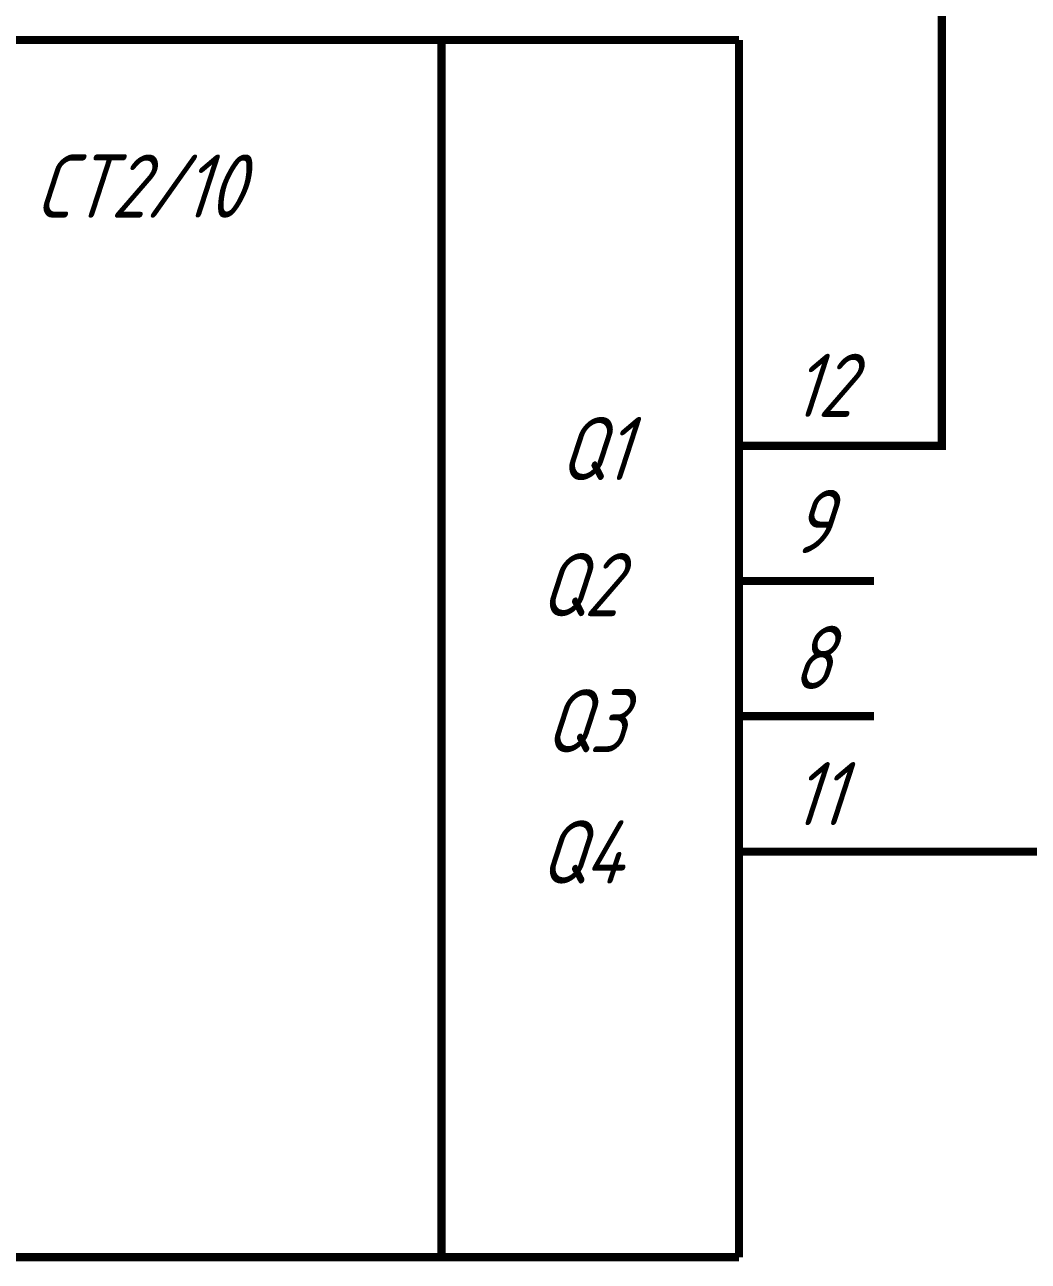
# Paper-space layout 'Layout1' of a CAD drawing. Header units: millimetres. Extents: x 0 to 420, y 0 to 297.
# Drawn here: x 181.2 to 218.31, y 200 to 245.71 of the extents above; entities that cross this region are included whole.
import ezdxf

# ---------------------------------------------------------------- set-up
doc = ezdxf.new("R2010")
doc.units = ezdxf.units.MM
doc.layers.add('Sheet', color=255, linetype='Continuous')
doc.styles.add('GOST', font='', dxfattribs={"oblique": 18})
doc.styles.get('GOST').set_extended_font_data('GOST type A')

psp = doc.layouts.get("Layout1")

# ---------------------------------------------------------------- linework, layer by layer
at = {"layer": 'Sheet', "const_width": 0.3}
for points in [[(162.623, 235.141), (160.119, 235.141), (160.119, 255.141), (215.112, 255.141), (215.112, 230.144), (212.608, 230.144)], [(207.612, 245.146), (167.619, 245.146)], [(196.609, 245.146), (196.609, 200.15)], [(207.612, 200.15), (207.612, 245.146)], [(207.612, 230.144), (212.608, 230.144)], [(207.612, 225.147), (212.608, 225.147)], [(207.612, 220.149), (212.608, 220.149)], [(207.612, 215.141), (212.608, 215.141)], [(212.608, 215.141), (230.101, 215.141), (237.601, 215.141)], [(207.612, 200.15), (167.619, 200.15)]]:
    psp.add_lwpolyline(points, dxfattribs=at)

# ---------------------------------------------------------------- texts
at = {"layer": 'Sheet', "style": 'GOST', "oblique": 18}
for s, height, p in [('CT2/10', 2.3358, (181.541, 238.577)), ('12', 2.3358, (209.565, 231.211)), ('Q1', 2.3358, (200.943, 228.875)), ('9', 2.336, (209.565, 226.18)), ('Q2', 2.3358, (200.224, 223.844)), ('8', 2.336, (209.565, 221.149)), ('Q3', 2.3358, (200.404, 218.813)), ('11', 2.3358, (209.565, 216.118)), ('Q4', 2.3358, (200.224, 213.962))]:
    psp.add_text(s, height=height, dxfattribs=at).set_placement(p)

doc.saveas('drawing.dxf')
